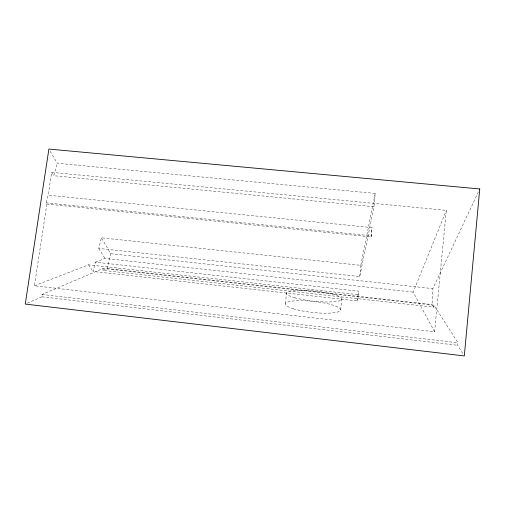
<?xml version="1.0" encoding="UTF-8"?>
<svg xmlns="http://www.w3.org/2000/svg" width="505" height="505" viewBox="0 0 505 505"><rect width="100%" height="100%" fill="white"/><g stroke="black" fill="none" stroke-linecap="round" stroke-linejoin="round"><path stroke-width="0.38" stroke-dasharray="2.52 1.89" d="M27.339 303.164L41.991 296.82L42.073 294.459L103.083 268.477L433.94 305.184L457.984 342.807L457.618 345.287L463.47 354.598M433.94 305.184L433.669 307.16L102.988 270.377L103.083 268.477M433.669 307.16L432.027 304.547L432.886 288.639L478.412 191.812M46.858 204.039L371.074 236.952L372.065 227.629L48.19 195.22L46.024 202.827L46.858 204.039L34.46 285.761L434.59 331.766L446.344 210.358L51.662 172.344L48.19 195.22M375.196 193.409L360.816 265.333L101.385 237.823L98.759 248.441L359.743 276.57L373.978 206.728L375.196 193.409L57.299 163.279L49.692 150.421M357.401 300.974L358.342 291.114L95.363 262.171L93.065 271.475L357.401 300.974L358.733 294.718L358.342 291.114M359.743 276.57L360.816 265.333M285.458 303.593L286.531 292.799M371.074 236.952L372.065 227.629M340.66 309.843L341.904 298.973M102.988 270.377L107.23 268.534L110.784 253.712L101.385 237.823M373.978 206.728L53.751 175.721L57.299 163.279M434.59 331.766L413.166 292.142L446.344 210.358M34.46 285.761L88.508 264.828L358.733 294.718M95.363 262.171L104.958 258.459L413.166 292.142M46.024 202.827L371.32 235.791M110.784 253.712L432.886 288.639M107.23 268.534L432.027 304.547M42.073 294.459L457.984 342.807M41.991 296.82L457.618 345.287M88.508 264.828L93.065 271.475M51.662 172.344L53.751 175.721M98.759 248.441L104.958 258.459M293.304 308.782A27.807 5.542 6.2 0 0 339.663 311.194A27.807 5.542 6.2 0 0 306.068 300.81A27.807 5.542 6.2 0 0 293.304 308.782M294.44 297.666A27.889 5.132 6.1 0 0 340.913 300.216A27.889 5.132 6.1 0 0 307.16 290.356A27.889 5.132 6.1 0 0 294.44 297.666"/><path stroke-width="0.76" d="M479.75 188.965L464.303 355.93L25.25 304.073L48.89 149.07L479.75 188.965"/></g></svg>
